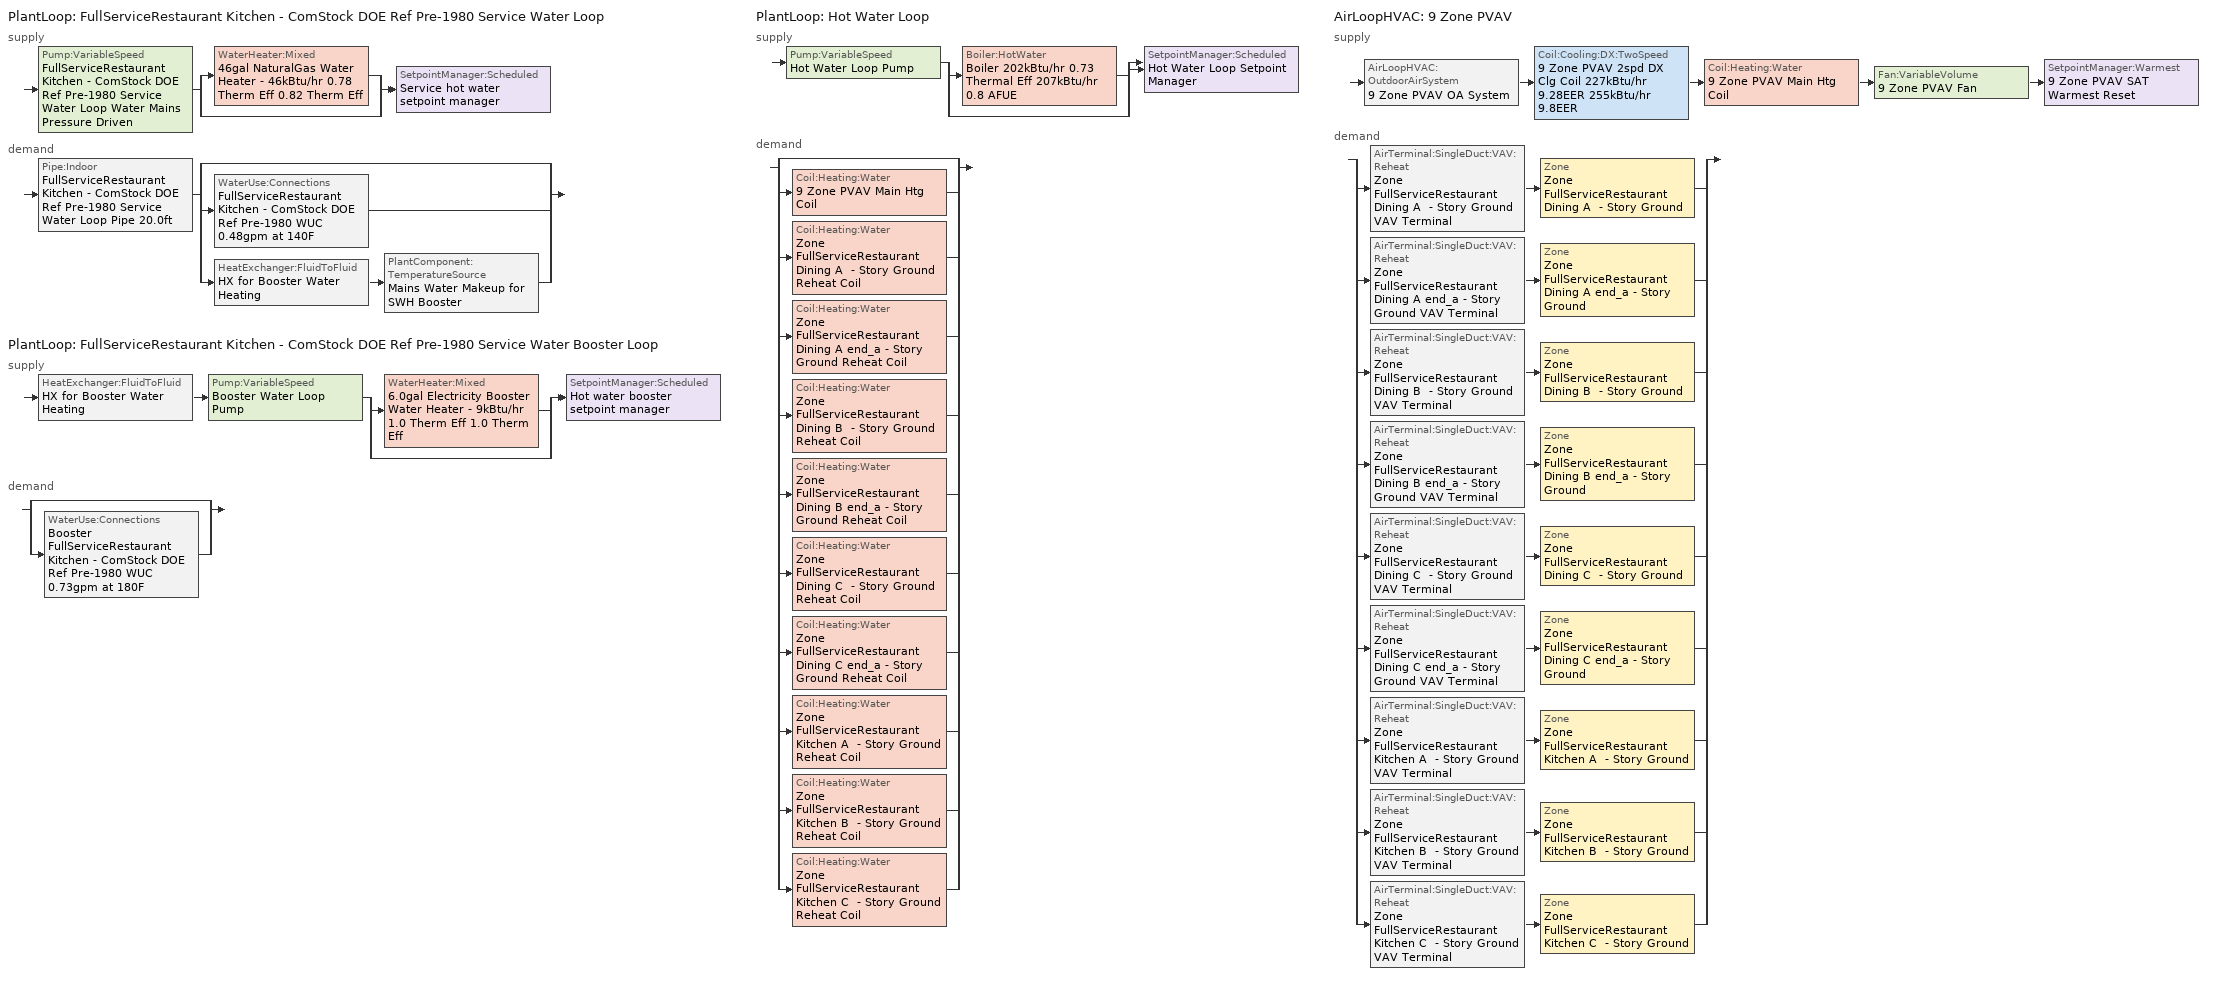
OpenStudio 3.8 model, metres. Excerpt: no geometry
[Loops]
PlantLoop 'FullServiceRestaurant Kitchen - ComStock DOE Ref Pre-1980 Service Water Loop'
 supply: Pump:VariableSpeed 'FullServiceRestaurant Kitchen - ComStock DOE Ref Pre-1980 Service Water Loop Water Mains Pressure Driven' > split
  | WaterHeater:Mixed '46gal NaturalGas Water Heater - 46kBtu/hr 0.78 Therm Eff 0.82 Therm Eff'
  | bypass
  join > SetpointManager:Scheduled 'Service hot water setpoint manager'
 demand: Pipe:Indoor 'FullServiceRestaurant Kitchen - ComStock DOE Ref Pre-1980 Service Water Loop Pipe 20.0ft' > split
  | bypass
  | WaterUse:Connections 'FullServiceRestaurant Kitchen - ComStock DOE Ref Pre-1980 WUC 0.48gpm at 140F'
  | HeatExchanger:FluidToFluid 'HX for Booster Water Heating' > PlantComponent:TemperatureSource 'Mains Water Makeup for SWH Booster'
PlantLoop 'FullServiceRestaurant Kitchen - ComStock DOE Ref Pre-1980 Service Water Booster Loop'
 supply: HeatExchanger:FluidToFluid 'HX for Booster Water Heating' > Pump:VariableSpeed 'Booster Water Loop Pump' > split
  | WaterHeater:Mixed '6.0gal Electricity Booster Water Heater - 9kBtu/hr 1.0 Therm Eff 1.0 Therm Eff'
  | bypass
  join > SetpointManager:Scheduled 'Hot water booster setpoint manager'
 demand: split
  | bypass
  | WaterUse:Connections 'Booster FullServiceRestaurant Kitchen - ComStock DOE Ref Pre-1980 WUC 0.73gpm at 180F'
PlantLoop 'Hot Water Loop'
 supply: Pump:VariableSpeed 'Hot Water Loop Pump' > split
  | Boiler:HotWater 'Boiler 202kBtu/hr 0.73 Thermal Eff 207kBtu/hr 0.8 AFUE'
  | bypass
  join > SetpointManager:Scheduled 'Hot Water Loop Setpoint Manager'
 demand: split
  | bypass
  | Coil:Heating:Water '9 Zone PVAV Main Htg Coil'
  | Coil:Heating:Water 'Zone FullServiceRestaurant Dining A  - Story Ground Reheat Coil'
  | Coil:Heating:Water 'Zone FullServiceRestaurant Dining A end_a - Story Ground Reheat Coil'
  | Coil:Heating:Water 'Zone FullServiceRestaurant Dining B  - Story Ground Reheat Coil'
  | Coil:Heating:Water 'Zone FullServiceRestaurant Dining B end_a - Story Ground Reheat Coil'
  | Coil:Heating:Water 'Zone FullServiceRestaurant Dining C  - Story Ground Reheat Coil'
  | Coil:Heating:Water 'Zone FullServiceRestaurant Dining C end_a - Story Ground Reheat Coil'
  | Coil:Heating:Water 'Zone FullServiceRestaurant Kitchen A  - Story Ground Reheat Coil'
  | Coil:Heating:Water 'Zone FullServiceRestaurant Kitchen B  - Story Ground Reheat Coil'
  | Coil:Heating:Water 'Zone FullServiceRestaurant Kitchen C  - Story Ground Reheat Coil'
AirLoopHVAC '9 Zone PVAV'
 supply: AirLoopHVAC:OutdoorAirSystem '9 Zone PVAV OA System' > Coil:Cooling:DX:TwoSpeed '9 Zone PVAV 2spd DX Clg Coil 227kBtu/hr 9.28EER 255kBtu/hr 9.8EER' > Coil:Heating:Water '9 Zone PVAV Main Htg Coil' > Fan:VariableVolume '9 Zone PVAV Fan' > SetpointManager:Warmest '9 Zone PVAV SAT Warmest Reset'
 demand: split
  | AirTerminal:SingleDuct:VAV:Reheat 'Zone FullServiceRestaurant Dining A  - Story Ground VAV Terminal' > Zone 'Zone FullServiceRestaurant Dining A  - Story Ground'
  | AirTerminal:SingleDuct:VAV:Reheat 'Zone FullServiceRestaurant Dining A end_a - Story Ground VAV Terminal' > Zone 'Zone FullServiceRestaurant Dining A end_a - Story Ground'
  | AirTerminal:SingleDuct:VAV:Reheat 'Zone FullServiceRestaurant Dining B  - Story Ground VAV Terminal' > Zone 'Zone FullServiceRestaurant Dining B  - Story Ground'
  | AirTerminal:SingleDuct:VAV:Reheat 'Zone FullServiceRestaurant Dining B end_a - Story Ground VAV Terminal' > Zone 'Zone FullServiceRestaurant Dining B end_a - Story Ground'
  | AirTerminal:SingleDuct:VAV:Reheat 'Zone FullServiceRestaurant Dining C  - Story Ground VAV Terminal' > Zone 'Zone FullServiceRestaurant Dining C  - Story Ground'
  | AirTerminal:SingleDuct:VAV:Reheat 'Zone FullServiceRestaurant Dining C end_a - Story Ground VAV Terminal' > Zone 'Zone FullServiceRestaurant Dining C end_a - Story Ground'
  | AirTerminal:SingleDuct:VAV:Reheat 'Zone FullServiceRestaurant Kitchen A  - Story Ground VAV Terminal' > Zone 'Zone FullServiceRestaurant Kitchen A  - Story Ground'
  | AirTerminal:SingleDuct:VAV:Reheat 'Zone FullServiceRestaurant Kitchen B  - Story Ground VAV Terminal' > Zone 'Zone FullServiceRestaurant Kitchen B  - Story Ground'
  | AirTerminal:SingleDuct:VAV:Reheat 'Zone FullServiceRestaurant Kitchen C  - Story Ground VAV Terminal' > Zone 'Zone FullServiceRestaurant Kitchen C  - Story Ground'
[SizingPeriod:DesignDay] Barometric Pressure {Pa}=82960; Wind Speed {m/s}=4.1; Wind Direction {deg}=80; Rain Indicator=No; Snow Indicator=No; Day of Month=21; Day Type=SummerDesignDay; Daylight Saving Time Indicator=No; Humidity Condition Type=Wetbulb; Dry-Bulb Temperature Range Modifier Type=DefaultMultipliers; Solar Model Indicator=ASHRAETau
Name | Maximum Dry-Bulb Temperature {C} | Daily Dry-Bulb Temperature Range {deltaC} | Month | Wetbulb or DewPoint at Maximum Dry-Bulb {C} | ASHRAE Clear Sky Optical Depth for Beam Irradiance | ASHRAE Clear Sky Optical Depth for Diffuse Irradiance
Denver Internationa October .4% Condns DB=>MCWB 1 | 28.4 | 14.3 | 10 | 11.7 | 0.273 | 2.642
Denver Internationa September .4% Condns DB=>MCWB 1 | 33.5 | 15.2 | 9 | 14.7 | 0.294 | 2.563
[Construction]
Uninsulated copper pipe 0.75in type L: Copper pipe 0.75in type L
[Material]
Copper pipe 0.75in type L: Roughness=Smooth; Thickness {m}=0.001143; Conductivity {W/m-K}=386; Density {kg/m3}=8906.27; Specific Heat {J/kg-K}=385.1856; Thermal Absorptance=0.9; Solar Absorptance=0.7; Visible Absorptance=0.7
[Sizing:Zone] Zone Cooling Design Supply Air Temperature Input Method=SupplyAirTemperature; Zone Cooling Design Supply Air Temperature {C}=12.7778; Zone Cooling Design Supply Air Temperature Difference {deltaC}=11.11; Zone Heating Design Supply Air Temperature Input Method=SupplyAirTemperature; Zone Heating Design Supply Air Temperature {C}=50; Zone Heating Design Supply Air Temperature Difference {deltaC}=11.11; Zone Cooling Design Supply Air Humidity Ratio {kg-H2O/kg-air}=0.0085; Zone Heating Design Supply Air Humidity Ratio {kg-H2O/kg-air}=0.008; Cooling Design Air Flow Method=DesignDay; Heating Design Air Flow Method=DesignDay; Account for Dedicated Outdoor Air System=No; Dedicated Outdoor Air System Control Strategy=NeutralSupplyAir; Dedicated Outdoor Air Low Setpoint Temperature for Design {C}=autosize; Dedicated Outdoor Air High Setpoint Temperature for Design {C}=autosize; Zone Load Sizing Method=Sensible Load Only No Latent Load; Zone Latent Cooling Design Supply Air Humidity Ratio Input Method=HumidityRatioDifference; Zone Cooling Design Supply Air Humidity Ratio Difference {kgWater/kgDryAir}=0.005; Zone Latent Heating Design Supply Air Humidity Ratio Input Method=HumidityRatioDifference; Zone Humidification Design Supply Air Humidity Ratio Difference {kgWater/kgDryAir}=0.005
Zone FullServiceRestaurant Dining A end_a - Story Ground; Zone FullServiceRestaurant Dining B end_a - Story Ground; Zone FullServiceRestaurant Dining C end_a - Story Ground; Zone FullServiceRestaurant Dining A  - Story Ground; Zone FullServiceRestaurant Dining B  - Story Ground; Zone FullServiceRestaurant Dining C  - Story Ground; Zone FullServiceRestaurant Kitchen A  - Story Ground; Zone FullServiceRestaurant Kitchen B  - Story Ground; Zone FullServiceRestaurant Kitchen C  - Story Ground
[Zone equipment]
Zone FullServiceRestaurant Dining A end_a - Story Ground: Zone FullServiceRestaurant Dining A end_a - Story Ground VAV Terminal
Zone FullServiceRestaurant Dining B end_a - Story Ground: Zone FullServiceRestaurant Dining B end_a - Story Ground VAV Terminal
Zone FullServiceRestaurant Dining C end_a - Story Ground: Zone FullServiceRestaurant Dining C end_a - Story Ground VAV Terminal
Zone FullServiceRestaurant Dining A  - Story Ground: Zone FullServiceRestaurant Kitchen A  - Story Ground Transfer Air Source, Zone FullServiceRestaurant Dining A  - Story Ground VAV Terminal
Zone FullServiceRestaurant Dining B  - Story Ground: Zone FullServiceRestaurant Kitchen B  - Story Ground Transfer Air Source, Zone FullServiceRestaurant Dining B  - Story Ground VAV Terminal
Zone FullServiceRestaurant Dining C  - Story Ground: Zone FullServiceRestaurant Kitchen C  - Story Ground Transfer Air Source, Zone FullServiceRestaurant Dining C  - Story Ground VAV Terminal
Zone FullServiceRestaurant Kitchen A  - Story Ground: Zone FullServiceRestaurant Kitchen A  - Story Ground Exhaust Fan, Zone FullServiceRestaurant Kitchen A  - Story Ground VAV Terminal
Zone FullServiceRestaurant Kitchen B  - Story Ground: Zone FullServiceRestaurant Kitchen B  - Story Ground Exhaust Fan, Zone FullServiceRestaurant Kitchen B  - Story Ground VAV Terminal
Zone FullServiceRestaurant Kitchen C  - Story Ground: Zone FullServiceRestaurant Kitchen C  - Story Ground Exhaust Fan, Zone FullServiceRestaurant Kitchen C  - Story Ground VAV Terminal
[Fan:ZoneExhaust] Availability Schedule=RestaurantSitDown Kitchen_Exhaust_SCH; Fan Total Efficiency=0.0273754; Pressure Rise {Pa}=124.544; System Availability Manager Coupling Mode=Decoupled
Name | Maximum Flow Rate {m3/s} | Flow Fraction Schedule | Balanced Exhaust Fraction Schedule
Zone FullServiceRestaurant Kitchen A  - Story Ground Exhaust Fan; Zone FullServiceRestaurant Kitchen C  - Story Ground Exhaust Fan | 0.104714 | RestaurantSitDown Kitchen_Exhaust_SCH | RestaurantSitDown Kitchen Exhaust Fan Balanced Exhaust Fraction Schedule
Zone FullServiceRestaurant Kitchen A  - Story Ground Transfer Air Source; Zone FullServiceRestaurant Kitchen C  - Story Ground Transfer Air Source | 0.0977721
Zone FullServiceRestaurant Kitchen B  - Story Ground Exhaust Fan | 0.0609421 | RestaurantSitDown Kitchen_Exhaust_SCH | RestaurantSitDown Kitchen Exhaust Fan Balanced Exhaust Fraction Schedule
Zone FullServiceRestaurant Kitchen B  - Story Ground Transfer Air Source | 0.0569023
[WaterUse:Connections] Drain Water Heat Exchanger Type=None; Drain Water Heat Exchanger Destination=Plant
Name | Water Use Equipment Name 1
Booster FullServiceRestaurant Kitchen - ComStock DOE Ref Pre-1980 WUC 0.73gpm at 180F | Booster FullServiceRestaurant Kitchen - ComStock DOE Ref Pre-1980 Service Water Use 0.73gpm at 180F
FullServiceRestaurant Kitchen - ComStock DOE Ref Pre-1980 WUC 0.48gpm at 140F | FullServiceRestaurant Kitchen - ComStock DOE Ref Pre-1980 Service Water Use 0.48gpm at 140F
[WaterUse:Equipment:Definition] Sensible Fraction Schedule=Fraction Sensible - 0.2; Latent Fraction Schedule=Fraction Latent - 0.05
Name | Peak Flow Rate {m3/s} | Target Temperature Schedule
Booster FullServiceRestaurant Kitchen - ComStock DOE Ref Pre-1980 Service Water Use Def 0.73gpm | 4.57508e-05 | Mixed Water At Faucet Temp - 180F
FullServiceRestaurant Kitchen - ComStock DOE Ref Pre-1980 Service Water Use Def 0.48gpm | 3.05005e-05 | Mixed Water At Faucet Temp - 140F
[WaterUse:Equipment] Flow Rate Fraction Schedule=RestaurantSitDown BLDG_SWH_SCH
Name | Water Use Equipment Definition
Booster FullServiceRestaurant Kitchen - ComStock DOE Ref Pre-1980 Service Water Use 0.73gpm at 180F | Booster FullServiceRestaurant Kitchen - ComStock DOE Ref Pre-1980 Service Water Use Def 0.73gpm
FullServiceRestaurant Kitchen - ComStock DOE Ref Pre-1980 Service Water Use 0.48gpm at 140F | FullServiceRestaurant Kitchen - ComStock DOE Ref Pre-1980 Service Water Use Def 0.48gpm
[PlantLoop] Glycol Concentration=0; Load Distribution Scheme=Optimal
Name | Maximum Loop Temperature {C} | Minimum Loop Temperature {C} | Maximum Loop Flow Rate {m3/s} | Plant Loop Volume {m3} | Fluid Type
FullServiceRestaurant Kitchen - ComStock DOE Ref Pre-1980 Service Water Loop | 60 | 10 | 0.000411757 | 0.0494108
FullServiceRestaurant Kitchen - ComStock DOE Ref Pre-1980 Service Water Booster Loop |  |  | 4.57508e-05 | 0.00549009
Hot Water Loop |  | 10 | 0.00151304 | 0.181565 | Water
[Sizing:Plant] Loop Type=Heating; Sizing Option=NonCoincident; Zone Timesteps in Averaging Window=1; Coincident Sizing Factor Mode=None
Name | Design Loop Exit Temperature {C} | Loop Design Temperature Difference {deltaC}
FullServiceRestaurant Kitchen - ComStock DOE Ref Pre-1980 Service Water Loop | 60 | 5
FullServiceRestaurant Kitchen - ComStock DOE Ref Pre-1980 Service Water Booster Loop | 82.2222 | 5
Hot Water Loop | 82.2222 | 11.1111
[SetpointManager:Scheduled] Control Variable=Temperature
Name | Schedule | Setpoint Node or NodeList
Service hot water setpoint manager | Service Water Loop Temp - 140F | FullServiceRestaurant Kitchen - ComStock DOE Ref Pre-1980 Service Water Loop Supply Outlet Node
Hot water booster setpoint manager | Service Water Booster Temp - 180.00000000000006F | FullServiceRestaurant Kitchen - ComStock DOE Ref Pre-1980 Service Water Booster Loop Supply Outlet Node
Hot Water Loop Setpoint Manager | Hot Water Loop Temp - 180F | Hot Water Loop Supply Outlet Node
[Pump:VariableSpeed] Coefficient 1 of the Part Load Performance Curve=0; Coefficient 2 of the Part Load Performance Curve=3.2485; Coefficient 3 of the Part Load Performance Curve=-4.7443; Coefficient 4 of the Part Load Performance Curve=2.5294; Pump Control Type=Intermittent; Skin Loss Radiative Fraction=0.5; Design Power Sizing Method=PowerPerFlowPerPressure; Design Electric Power per Unit Flow Rate {W/(m3/s)}=348701.1; Design Shaft Power per Unit Flow Rate per Unit Head {W-s/m3-Pa}=1.28205; Design Minimum Flow Rate Fraction=0
Name | Rated Flow Rate {m3/s} | Rated Pump Head {Pa} | Rated Power Consumption {W} | Motor Efficiency | Minimum Flow Rate {m3/s}
FullServiceRestaurant Kitchen - ComStock DOE Ref Pre-1980 Service Water Loop Water Mains Pressure Driven | 0.000411757 | 0.001 | 6.17419e-07 | 0.855
Booster Water Loop Pump | 4.57508e-05 | 0 | 0 | 1 | 0
Hot Water Loop Pump | 0.00151304 | 179344 | 406.891 | 0.855
[WaterHeater:Mixed] Deadband Temperature Difference {deltaC}=2; Heater Control Type=Cycle; Off Cycle Parasitic Fuel Consumption Rate {W}=0; Off Cycle Parasitic Heat Fraction to Tank=0; On Cycle Parasitic Fuel Consumption Rate {W}=0; On Cycle Parasitic Heat Fraction to Tank=0; Ambient Temperature Indicator=Schedule; Use Side Effectiveness=1; Source Side Effectiveness=1; Use Side Design Flow Rate {m3/s}=autosize; Source Side Design Flow Rate {m3/s}=autosize; Indirect Water Heating Recovery Time {hr}=1.5; Source Side Flow Control Mode=IndirectHeatPrimarySetpoint
Name | Tank Volume {m3} | Setpoint Temperature Schedule | Maximum Temperature Limit {C} | Heater Maximum Capacity {W} | Heater Fuel Type | Heater Thermal Efficiency | Off Cycle Parasitic Fuel Type | On Cycle Parasitic Fuel Type | Ambient Temperature Schedule | Off Cycle Loss Coefficient to Ambient Temperature {W/K} | On Cycle Loss Coefficient to Ambient Temperature {W/K}
46gal NaturalGas Water Heater - 46kBtu/hr 0.78 Therm Eff 0.82 Therm Eff | 0.172938 | Service Water Loop Temp - 140F | 60 | 13389.1 | NaturalGas | 0.82 | NaturalGas | NaturalGas | Water Heater Ambient Temp Schedule - 70.0f | 5.00171 | 5.00171
6.0gal Electricity Booster Water Heater - 9kBtu/hr 1.0 Therm Eff 1.0 Therm Eff | 0.0227125 | Service Water Booster Temp - 180.00000000000006F | 82.2222 | 2570.7 | Electricity | 1 | Electricity | Electricity | Water Heater Ambient Temp Schedule - 70.0 | 1.05486 | 1.05486
[WaterHeater:Sizing] Design Mode=PeakDraw; Time Storage Can Meet Peak Draw {hr}=0.538503; Time for Tank Recovery {hr}=0; Nominal Tank Volume for Autosizing Plant Connections {m3}=1
46gal NaturalGas Water Heater - 46kBtu/hr 0.78 Therm Eff 0.82 Therm Eff; 6.0gal Electricity Booster Water Heater - 9kBtu/hr 1.0 Therm Eff 1.0 Therm Eff
[Pipe:Indoor]
FullServiceRestaurant Kitchen - ComStock DOE Ref Pre-1980 Service Water Loop Pipe 20.0ft: Construction=Uninsulated copper pipe 0.75in type L; Environment Type=Schedule; Ambient Temperature Schedule=FullServiceRestaurant Kitchen - ComStock DOE Ref Pre-1980 Service Water Loop Piping Air Temp - 70F; Ambient Air Velocity Schedule=FullServiceRestaurant Kitchen - ComStock DOE Ref Pre-1980 Service Water Loop Piping Air Velocity - 0.67mph; Pipe Inside Diameter {m}=0.019939; Pipe Length {m}=6.096
[HeatExchanger:FluidToFluid]
HX for Booster Water Heating: Loop Demand Side Design Flow Rate {m3/s}=4.57508e-05; Loop Supply Side Design Flow Rate {m3/s}=4.57508e-05; Heat Exchange Model Type=Ideal; Heat Exchanger U-Factor Times Area Value {W/K}=55.7532; Control Type=UncontrolledOn; Minimum Temperature Difference to Activate Heat Exchanger {deltaC}=0.01; Heat Transfer Metering End Use Type=LoopToLoop; Component Override Cooling Control Temperature Mode=Loop; Sizing Factor=1; Operation Minimum Temperature Limit {C}=0; Operation Maximum Temperature Limit {C}=100
[PlantComponent:TemperatureSource]
Mains Water Makeup for SWH Booster: Design Volume Flow Rate {m3/s}=0.000411757; Temperature Specification Type=Scheduled; Source Temperature {C}=8; Source Temperature Schedule=Mains Water Temperature
[EnergyManagementSystem:Sensor]
Mains_Water_Temp_Sen: Output Variable or Output Meter Index Key=Environment; Output Variable or Output Meter=Site Mains Water Temperature
[EnergyManagementSystem:Actuator] Actuated Component Type=Schedule:Constant; Actuated Component Control Type=Schedule Value
Name | Actuated Component
Mains_Water_Temp_Act | Mains Water Temperature
sch_fraction_oa_min_ems_9_Zone_PVAV_OA_Controller | FRAC_OA_MIN_ems_9_Zone_PVAV_OA_Controller
sch_fraction_oa_max_ems_9_Zone_PVAV_OA_Controller | FRAC_OA_MAX_ems_9_Zone_PVAV_OA_Controller
[EnergyManagementSystem:Program]
Mains_Water_Prg: SET Mains_Water_Temp_Act = Mains_Water_Temp_Sen
DamperStuckOverride: IF (DayOfYear >= 91) && (DayOfYear < 121); SET sch_fraction_oa_min_ems_9_Zone_PVAV_OA_Controller = 0.0; SET sch_fraction_oa_max_ems_9_Zone_PVAV_OA_Controller = 0.0; ELSE; SET sch_fraction_oa_min_ems_9_Zone_PVAV_OA_Controller = Null; SET sch_fraction_oa_max_ems_9_Zone_PVAV_OA_Controller = Null; ENDIF
[EnergyManagementSystem:ProgramCallingManager]
Mains_Water_Prg_Mgr: BeginTimestepBeforePredictor; Mains_Water_Prg
DamperStuckOverrideCallMngr: AfterPredictorBeforeHVACManagers; DamperStuckOverride
[Refrigeration:WalkIn] Availability Schedule=Always On Discrete; Rated Total Heating Power {W}=0; Rated Circulation Fan Power {W}=0; Lighting Schedule=Always On; Defrost Control Type=TimeSchedule; Temperature Termination Defrost Fraction to Ice=0.7; Insulated Floor U-Value {W/m2-K}=0.207
Name | Rated Coil Cooling Capacity {W} | Operating Temperature {C} | Rated Cooling Source Temperature {C} | Rated Cooling Coil Fan Power {W} | Rated Total Lighting Power {W} | Defrost Type | Defrost Schedule | Defrost Drip-Down Schedule | Defrost Power {W} | Insulated Floor Surface Area {m2} | WalkIn Zone Boundary 1
Full Service Restaurant Cooler | 2256.65 | 2 | -3.88889 | 200 | 100 | OffCycle | Refrigeration Defrost Schedule | Refrigeration Dripdown Schedule | 0 | 9.290304 | Refrigeration Walk In Zone Boundary 1
Full Service Restaurant Freezer | 1670.51 | -23 | -28.3333 | 180 | 80 | Electric | Refrigeration Defrost Schedule 1 | Refrigeration Dripdown Schedule 1 | 2000 | 7.43224 | Refrigeration Walk In Zone Boundary 2
[Refrigeration:WalkIn:ZoneBoundary] Zone=Zone FullServiceRestaurant Kitchen C  - Story Ground; Total Insulated Surface Area Facing Zone {m2}=43.4; Insulated Surface U-Value Facing Zone {W/m2-K}=0.235; Area of Stocking Doors Facing Zone {m2}=2; Height of Stocking Doors Facing Zone {m}=2; Stocking Door Opening Schedule Name Facing Zone=door_wi_sched; Stocking Door Opening Protection Type Facing Zone=None
Refrigeration Walk In Zone Boundary 1; Refrigeration Walk In Zone Boundary 2
[Refrigeration:System] Minimum Condensing Temperature {C}=21; Refrigeration System Working Fluid Type=R404a; Suction Temperature Control Type=ConstantSuctionTemperature
Name | Refrigeration Condenser
Medium Temperature | Refrigeration Condenser Air Cooled 1
Low Temperature | Refrigeration Condenser Air Cooled 2
[Refrigeration:Compressor] Rated Return Gas Temperature {C}=18.3; Rated Subcooling {deltaC}=0
Name | Refrigeration Compressor Power Curve | Refrigeration Compressor Capacity Curve
Refrigeration Compressor 1 | MT_compressor_power_smallandold | MT_compressor_capacity_smallandold
Refrigeration Compressor 2 | LT_compressor_power_smallandold | LT_compressor_capacity_smallandold
[Refrigeration:Condenser:AirCooled] Rated Subcooling Temperature Difference {deltaC}=0; Condenser Fan Speed Control Type=VariableSpeed; Minimum Fan Air Flow Ratio=0
Name | Rated Effective Total Heat Rejection Rate Curve | Rated Fan Power {W}
Refrigeration Condenser Air Cooled 1 | Condenser Heat Rejection Function of Temperature | 96.7135
Refrigeration Condenser Air Cooled 2 | Condenser Heat Rejection Function of Temperature 1 | 71.5931
[Boiler:HotWater]
Boiler 202kBtu/hr 0.73 Thermal Eff 207kBtu/hr 0.8 AFUE: Fuel Type=NaturalGas; Nominal Capacity {W}=69174.5; Nominal Thermal Efficiency=0.8; Efficiency Curve Temperature Evaluation Variable=LeavingBoiler; Normalized Boiler Efficiency Curve=Boiler with No Minimum Turndown; Design Water Flow Rate {m3/s}=0.00151304; Minimum Part Load Ratio=0; Maximum Part Load Ratio=1.2; Optimum Part Load Ratio=1; Water Outlet Upper Temperature Limit {C}=95; Boiler Flow Mode=LeavingSetpointModulated; On Cycle Parasitic Electric Load {W}=0; Off Cycle Parasitic Fuel Load {W}=0; Sizing Factor=1
[AirLoopHVAC]
9 Zone PVAV: Availability Schedule=9 Zone PVAV Occ Sch; Design Supply Air Flow Rate {m3/s}=3.46103; Design Return Air Flow Fraction of Supply Air Flow=1
[Sizing:System]
9 Zone PVAV: Type of Load to Size On=Sensible; Design Outdoor Air Flow Rate {m3/s}=3.46103; Central Heating Maximum System Air Flow Ratio=0.3; Preheat Design Temperature {C}=7.22222; Preheat Design Humidity Ratio {kg-H2O/kg-Air}=0.008; Precool Design Temperature {C}=12.7778; Precool Design Humidity Ratio {kg-H2O/kg-Air}=0.008; Central Cooling Design Supply Air Temperature {C}=12.7778; Central Heating Design Supply Air Temperature {C}=12.7778; Sizing Option=Coincident; 100% Outdoor Air in Cooling=No; 100% Outdoor Air in Heating=No; Central Cooling Design Supply Air Humidity Ratio {kg-H2O/kg-Air}=0.0085; Central Heating Design Supply Air Humidity Ratio {kg-H2O/kg-Air}=0.008; Cooling Design Air Flow Method=DesignDay; Heating Design Air Flow Method=DesignDay; System Outdoor Air Method=ZoneSum; Zone Maximum Outdoor Air Fraction=1; Cooling Supply Air Flow Rate Per Floor Area {m3/s-m2}=0.00996765; Cooling Fraction of Autosized Cooling Supply Air Flow Rate=1; Cooling Supply Air Flow Rate Per Unit Cooling Capacity {m3/s-W}=3.94755e-05; Heating Supply Air Flow Rate Per Floor Area {m3/s-m2}=0.00996765; Heating Fraction of Autosized Heating Supply Air Flow Rate=1; Heating Fraction of Autosized Cooling Supply Air Flow Rate=1; Heating Supply Air Flow Rate Per Unit Heating Capacity {m3/s-W}=3.15882e-05; Cooling Design Capacity Method=CoolingDesignCapacity; Cooling Design Capacity {W}=52785.28; Cooling Design Capacity Per Floor Area {W/m2}=234.7; Fraction of Autosized Cooling Design Capacity=1; Heating Design Capacity Method=HeatingDesignCapacity; Heating Design Capacity {W}=46048.04; Heating Design Capacity Per Floor Area {W/m2}=157; Fraction of Autosized Heating Design Capacity=1; Central Cooling Capacity Control Method=OnOff; Occupant Diversity=1
[Fan:VariableVolume]
9 Zone PVAV Fan: Availability Schedule=Always On Discrete; Fan Total Efficiency=0.6006; Pressure Rise {Pa}=1574.24; Maximum Flow Rate {m3/s}=3.46103; Fan Power Minimum Flow Rate Input Method=Fraction; Fan Power Minimum Flow Fraction=0.25; Fan Power Minimum Air Flow Rate {m3/s}=0; Motor Efficiency=0.924; Motor In Airstream Fraction=1; Fan Power Coefficient 1=0.04076; Fan Power Coefficient 2=0.0881; Fan Power Coefficient 3=-0.0729; Fan Power Coefficient 4=0.9437; Fan Power Coefficient 5=0
[Coil:Heating:Water] Availability Schedule=Always On Discrete; Rated Inlet Water Temperature {C}=82.2222; Rated Outlet Water Temperature {C}=71.1111
Name | U-Factor Times Area Value {W/K} | Maximum Water Flow Rate {m3/s} | Rated Capacity {W} | Rated Inlet Air Temperature {C} | Rated Outlet Air Temperature {C}
9 Zone PVAV Main Htg Coil | 406.103 | 0.000681319 | 31149.1 | 7.22222 | 12.7778
Zone FullServiceRestaurant Dining A  - Story Ground Reheat Coil | 134.32 | 0.000140691 | 6432.24 | 12.7778 | 50
Zone FullServiceRestaurant Dining A end_a - Story Ground Reheat Coil | 72.5937 | 6.8897e-05 | 3149.89 | 12.7778 | 50
Zone FullServiceRestaurant Dining B  - Story Ground Reheat Coil | 49.7965 | 5.58893e-05 | 2555.19 | 12.7778 | 50
Zone FullServiceRestaurant Dining B end_a - Story Ground Reheat Coil | 30.1356 | 3.06118e-05 | 1399.54 | 12.7778 | 50
Zone FullServiceRestaurant Dining C  - Story Ground Reheat Coil | 134.058 | 0.00013976 | 6389.64 | 12.7778 | 50
Zone FullServiceRestaurant Dining C end_a - Story Ground Reheat Coil | 73.0708 | 6.82747e-05 | 3121.44 | 12.7778 | 50
Zone FullServiceRestaurant Kitchen A  - Story Ground Reheat Coil | 91.0955 | 9.30474e-05 | 4254.01 | 12.7778 | 50
Zone FullServiceRestaurant Kitchen B  - Story Ground Reheat Coil | 40.2671 | 4.54855e-05 | 2079.54 | 12.7778 | 50
Zone FullServiceRestaurant Kitchen C  - Story Ground Reheat Coil | 203.213 | 0.000189068 | 8643.96 | 12.7778 | 50
[Controller:WaterCoil] Action=Normal; Controller Convergence Tolerance {deltaC}=0.0001; Minimum Actuated Flow {m3/s}=0
Name | Water Coil | Maximum Actuated Flow {m3/s}
9 Zone PVAV Main Htg Coil Controller | 9 Zone PVAV Main Htg Coil | 0.000681319
Zone FullServiceRestaurant Dining A  - Story Ground Reheat Coil Controller | Zone FullServiceRestaurant Dining A  - Story Ground Reheat Coil
Zone FullServiceRestaurant Dining A end_a - Story Ground Reheat Coil Controller | Zone FullServiceRestaurant Dining A end_a - Story Ground Reheat Coil
Zone FullServiceRestaurant Dining B  - Story Ground Reheat Coil Controller | Zone FullServiceRestaurant Dining B  - Story Ground Reheat Coil
Zone FullServiceRestaurant Dining B end_a - Story Ground Reheat Coil Controller | Zone FullServiceRestaurant Dining B end_a - Story Ground Reheat Coil
Zone FullServiceRestaurant Dining C  - Story Ground Reheat Coil Controller | Zone FullServiceRestaurant Dining C  - Story Ground Reheat Coil
Zone FullServiceRestaurant Dining C end_a - Story Ground Reheat Coil Controller | Zone FullServiceRestaurant Dining C end_a - Story Ground Reheat Coil
Zone FullServiceRestaurant Kitchen A  - Story Ground Reheat Coil Controller | Zone FullServiceRestaurant Kitchen A  - Story Ground Reheat Coil
Zone FullServiceRestaurant Kitchen B  - Story Ground Reheat Coil Controller | Zone FullServiceRestaurant Kitchen B  - Story Ground Reheat Coil
Zone FullServiceRestaurant Kitchen C  - Story Ground Reheat Coil Controller | Zone FullServiceRestaurant Kitchen C  - Story Ground Reheat Coil
[Coil:Cooling:DX:TwoSpeed]
9 Zone PVAV 2spd DX Clg Coil 227kBtu/hr 9.28EER 255kBtu/hr 9.8EER: Availability Schedule=Always On Discrete; Rated High Speed Total Cooling Capacity {W}=66418.4; Rated High Speed Sensible Heat Ratio=0.793139; Rated High Speed COP {W/W}=3.39929; Rated High Speed Air Flow Rate {m3/s}=3.46103; Rated High Speed Evaporator Fan Power Per Volume Flow Rate 2017 {W/(m3/s)}=773.3; Rated High Speed Evaporator Fan Power Per Volume Flow Rate 2023 {W/(m3/s)}=934.4; Unit Internal Static Air Pressure {Pa}=773.3; Total Cooling Capacity Function of Temperature Curve=PSZ-AC_CoolCLennoxStandard10Ton_TGA120S2B_CapFT; Total Cooling Capacity Function of Flow Fraction Curve=AHU-1_CoolCStandard10Ton_CapFF; Energy Input Ratio Function of Temperature Curve=PSZ-AC_CoolCStandard10Ton_EIRFT; Energy Input Ratio Function of Flow Fraction Curve=CoolCLennoxStandard10Ton_TGA120S2B_EIRFFF; Part Load Fraction Correlation Curve=PSZ-AC_CoolCLennoxStandard10Ton_TGA120S2B_PLR; Rated Low Speed Total Cooling Capacity {W}=22137.2; Rated Low Speed Sensible Heat Ratio=0.793139; Rated Low Speed COP {W/W}=3.39929; Rated Low Speed Air Flow Rate {m3/s}=1.15356; Rated Low Speed Evaporator Fan Power Per Volume Flow Rate 2017 {W/(m3/s)}=773.3; Rated Low Speed Evaporator Fan Power Per Volume Flow Rate 2023 {W/(m3/s)}=934.4; Low Speed Total Cooling Capacity Function of Temperature Curve=PSZ-AC_CoolCLennoxStandard10Ton_TGA120S2B_CapFT; Low Speed Energy Input Ratio Function of Temperature Curve=PSZ-AC_CoolCStandard10Ton_EIRFT; Condenser Type=AirCooled; Minimum Outdoor Dry-Bulb Temperature for Compressor Operation {C}=-25; High Speed Evaporative Condenser Effectiveness=0.9; High Speed Evaporative Condenser Air Flow Rate {m3/s}=Autosize; High Speed Evaporative Condenser Pump Rated Power Consumption {W}=Autosize; Low Speed Evaporative Condenser Effectiveness=0.9; Low Speed Evaporative Condenser Air Flow Rate {m3/s}=Autosize; Low Speed Evaporative Condenser Pump Rated Power Consumption {W}=Autosize; Basin Heater Capacity {W/K}=0; Basin Heater Setpoint Temperature {C}=2
[Controller:OutdoorAir]
9 Zone PVAV OA Controller: Minimum Outdoor Air Flow Rate {m3/s}=0; Maximum Outdoor Air Flow Rate {m3/s}=3.46103; Economizer Control Type=DifferentialDryBulb; Economizer Control Action Type=ModulateFlow; Lockout Type=LockoutWithHeating; Minimum Limit Type=FixedMinimum; Minimum Outdoor Air Schedule=9 Zone PVAV_night_ventcycle_schedule; Minimum Fraction of Outdoor Air Schedule=FRAC_OA_MIN_ems_9_Zone_PVAV_OA_Controller; Maximum Fraction of Outdoor Air Schedule=FRAC_OA_MAX_ems_9_Zone_PVAV_OA_Controller; Controller Mechanical Ventilation=9 Zone PVAV Mechanical Ventilation Controller; High Humidity Control=No; Heat Recovery Bypass Control Type=BypassWhenWithinEconomizerLimits; Economizer Operation Staging=InterlockedWithMechanicalCooling
[Controller:MechanicalVentilation]
9 Zone PVAV Mechanical Ventilation Controller: Availability Schedule=Always On Discrete; System Outdoor Air Method=Standard62.1VentilationRateProcedureWithLimit
[AirLoopHVAC:OutdoorAirSystem]
9 Zone PVAV OA System: Controller=9 Zone PVAV OA Controller
[AvailabilityManager:NightCycle]
Availability Manager Night Cycle 1: Applicability Schedule=Always On Discrete; Control Type=CycleOnAny; Thermostat Tolerance {deltaC}=1; Cycling Run Time {s}=1800
[AirTerminal:SingleDuct:VAV:Reheat] Availability Schedule=Always On Discrete; Zone Minimum Air Flow Input Method=Constant; Constant Minimum Air Flow Fraction=0.3; Minimum Hot Water or Steam Flow Rate {m3/s}=0; Convergence Tolerance=0.001; Damper Heating Action=ReverseWithLimits; Maximum Flow Fraction During Reheat=0.5; Maximum Reheat Air Temperature {C}=50; Control For Outdoor Air=No
Name | Maximum Air Flow Rate {m3/s} | Fixed Minimum Air Flow Rate {m3/s} | Reheat Coil | Maximum Hot Water or Steam Flow Rate {m3/s} | Maximum Flow per Zone Floor Area During Reheat {m3/s-m2}
Zone FullServiceRestaurant Dining A  - Story Ground VAV Terminal | 0.768904 | 0.230671 | Zone FullServiceRestaurant Dining A  - Story Ground Reheat Coil | 0.000140691 | 0.00667528
Zone FullServiceRestaurant Dining A end_a - Story Ground VAV Terminal | 0.292001 | 0.0876003 | Zone FullServiceRestaurant Dining A end_a - Story Ground Reheat Coil | 6.8897e-05 | 0.00698461
Zone FullServiceRestaurant Dining B  - Story Ground VAV Terminal | 0.404545 | 0.121364 | Zone FullServiceRestaurant Dining B  - Story Ground Reheat Coil | 5.58893e-05 | 0.00603461
Zone FullServiceRestaurant Dining B end_a - Story Ground VAV Terminal | 0.152551 | 0.0457653 | Zone FullServiceRestaurant Dining B end_a - Story Ground Reheat Coil | 3.06118e-05 | 0.00626985
Zone FullServiceRestaurant Dining C  - Story Ground VAV Terminal | 0.752413 | 0.225724 | Zone FullServiceRestaurant Dining C  - Story Ground Reheat Coil | 0.00013976 | 0.00653211
Zone FullServiceRestaurant Dining C end_a - Story Ground VAV Terminal | 0.280498 | 0.0841494 | Zone FullServiceRestaurant Dining C end_a - Story Ground Reheat Coil | 6.82747e-05 | 0.00670945
Zone FullServiceRestaurant Kitchen A  - Story Ground VAV Terminal | 0.470932 | 0.14128 | Zone FullServiceRestaurant Kitchen A  - Story Ground Reheat Coil | 9.30474e-05 | 0.00799627
Zone FullServiceRestaurant Kitchen B  - Story Ground VAV Terminal | 0.340597 | 0.102179 | Zone FullServiceRestaurant Kitchen B  - Story Ground Reheat Coil | 4.54855e-05 | 0.00993701
Zone FullServiceRestaurant Kitchen C  - Story Ground VAV Terminal | 0.231145 | 0.0693436 | Zone FullServiceRestaurant Kitchen C  - Story Ground Reheat Coil | 0.000189068 | 0.00392477
[SetpointManager:Warmest]
9 Zone PVAV SAT Warmest Reset: Control Variable=Temperature; Minimum Setpoint Temperature {C}=12.7778; Maximum Setpoint Temperature {C}=15.5556; Strategy=MaximumTemperature; Setpoint Node or NodeList=9 Zone PVAV Supply Outlet Node
[Schedule:Ruleset]
Name | Default Day Schedule | Summer Design Day Schedule | Winter Design Day Schedule
RestaurantSitDown Kitchen_Exhaust_SCH | RestaurantSitDown Kitchen_Exhaust_SCH Default | RestaurantSitDown Kitchen_Exhaust_SCH Summer Design Day | RestaurantSitDown Kitchen_Exhaust_SCH Winter Design Day
RestaurantSitDown Kitchen Exhaust Fan Balanced Exhaust Fraction Schedule | RestaurantSitDown Kitchen Exhaust Fan Balanced Exhaust Fraction Schedule Default | RestaurantSitDown Kitchen Exhaust Fan Balanced Exhaust Fraction Schedule Summer Design Day | RestaurantSitDown Kitchen Exhaust Fan Balanced Exhaust Fraction Schedule Winter Design Day
RestaurantSitDown BLDG_SWH_SCH | RestaurantSitDown BLDG_SWH_SCH Default | RestaurantSitDown BLDG_SWH_SCH Summer Design Day | RestaurantSitDown BLDG_SWH_SCH Winter Design Day
Fraction Sensible - 0.2 | Fraction Sensible - 0.2 Default
Fraction Latent - 0.05 | Fraction Latent - 0.05 Default
Mixed Water At Faucet Temp - 180F | Mixed Water At Faucet Temp - 180F Default
Mixed Water At Faucet Temp - 140F | Mixed Water At Faucet Temp - 140F Default
Service Water Loop Temp - 140F | Service Water Loop Temp - 140F Default
Water Heater Ambient Temp Schedule - 70.0f | Water Heater Ambient Temp Schedule - 70.0f Default
FullServiceRestaurant Kitchen - ComStock DOE Ref Pre-1980 Service Water Loop Piping Air Temp - 70F | FullServiceRestaurant Kitchen - ComStock DOE Ref Pre-1980 Service Water Loop Piping Air Temp - 70F Default
FullServiceRestaurant Kitchen - ComStock DOE Ref Pre-1980 Service Water Loop Piping Air Velocity - 0.67mph | FullServiceRestaurant Kitchen - ComStock DOE Ref Pre-1980 Service Water Loop Piping Air Velocity - 0.67mph Default
Service Water Booster Temp - 180.00000000000006F | Service Water Booster Temp - 180.00000000000006F Default
Water Heater Ambient Temp Schedule - 70.0 | Water Heater Ambient Temp Schedule - 70.0 Default
Always On | Always On Default
door_wi_sched | door_wi_sched Default
Refrigeration Defrost Schedule | Refrigeration Defrost Schedule Default - Full Service Restaurant Cooler
Refrigeration Dripdown Schedule | Refrigeration Dripdown Schedule Default - Full Service Restaurant Cooler
Refrigeration Defrost Schedule 1 | Refrigeration Defrost Schedule Default - Full Service Restaurant Freezer
Refrigeration Dripdown Schedule 1 | Refrigeration Dripdown Schedule Default - Full Service Restaurant Freezer
Hot Water Loop Temp - 180F | Hot Water Loop Temp - 180F Default
9 Zone PVAV Occ Sch | 9 Zone PVAV Occ Sch Default | 9 Zone PVAV Occ Sch Summer Design Day | 9 Zone PVAV Occ Sch Winter Design Day
[Schedule:Day]
RestaurantSitDown Kitchen_Exhaust_SCH Default: Average, 9, 45, 0, 22, 45, 1, 24, 0, 0
RestaurantSitDown Kitchen_Exhaust_SCH Winter Design Day; RestaurantSitDown Kitchen_Exhaust_SCH Summer Design Day: 5, 0, 0, 24, 0, 1
RestaurantSitDown Kitchen_Exhaust_SCH Default|WntrDsn|SmrDsn|Sun|Wkdy Day; autogen Schedule Rule 11 1_day_sch: Average, 5, 0, 0, 24, 0, 1
RestaurantSitDown Kitchen Exhaust Fan Balanced Exhaust Fraction Schedule Default: Average, 9, 45, 0, 23, 45, 0.93371, 24, 0, 0
RestaurantSitDown Kitchen Exhaust Fan Balanced Exhaust Fraction Schedule Winter Design Day; RestaurantSitDown Kitchen Exhaust Fan Balanced Exhaust Fraction Schedule Summer Design Day: 1, 0, 0.93371, 5, 0, 0, 24, 0, 0.93371
RestaurantSitDown Kitchen Exhaust Fan Balanced Exhaust Fraction Schedule Default|WntrDsn|SmrDsn|Sun|Wkdy Day; autogen Schedule Rule 12 1_day_sch: Average, 1, 0, 0.93371, 5, 0, 0, 24, 0, 0.93371
RestaurantSitDown BLDG_SWH_SCH Default: Average, 0, 15, 0, 8, 45, 0, 9, 0, 0.009375, 9, 15, 0.01875, 9, 30, 0.028125, 9, 45, 0.0375, 10, 0, 0.046875, 10, 15, 0.05625, 10, 30, 0.065625, 10, 45, 0.075, 11, 0, 0.084375, 11, 15, 0.09375, 11, 30, 0.103125, 11, 45, 0.1125, 12, 0, 0.121875, 12, 15, 0.13125, 12, 30, 0.140625, 12, 45, 0.15, 13, 45, 0.15, 14, 0, 0.208333, 14, 15, 0.266667, 14, 30, 0.325, 14, 45, 0.383333, 15, 0, 0.441667, 15, 15, 0.5, 15, 30, 0.383333, 15, 45, 0.366667, 16, 0, 0.35, 16, 15, 0.333333, 16, 30, 0.316667, 16, 45, 0.3, 18, 15, 0.3, 18, 30, 0.325, 18, 45, 0.35, 19, 0, 0.375, 19, 15, 0.4, 19, 30, 0.425, 19, 45, 0.45, 20, 0, 0.475, 20, 15, 0.5, 20, 30, 0.475, 20, 45, 0.45, 21, 0, 0.425, 21, 15, 0.4, 21, 30, 0.35, 21, 45, 0.3, 22, 0, 0.25, 22, 15, 0.2, 22, 30, 0.2125, 22, 45, 0.225, 23, 0, 0.2375, 23, 15, 0.25, 23, 30, 0.1875, 23, 45, 0.125, 24, 0, 0.0625
RestaurantSitDown BLDG_SWH_SCH Summer Design Day: 1, 0, 0.2, 6, 0, 0, 7, 0, 0.15, 8, 0, 0.6, 9, 0, 0.55, 10, 0, 0.45, 11, 0, 0.4, 12, 0, 0.45, 13, 0, 0.4, 14, 0, 0.35, 17, 0, 0.3, 18, 0, 0.4, 19, 0, 0.55, 20, 0, 0.6, 21, 0, 0.5, 22, 0, 0.55, 23, 0, 0.45, 24, 0, 0.25
RestaurantSitDown BLDG_SWH_SCH SmrDsn|Wkdy Day: Average, 4, 30, 0, 4, 45, 0.0375, 5, 0, 0.075, 5, 15, 0.1125, 5, 30, 0.15, 5, 45, 0.2625, 6, 0, 0.375, 6, 15, 0.4875, 6, 30, 0.6, 6, 45, 0.5875, 7, 0, 0.575, 7, 15, 0.5625, 7, 30, 0.55, 7, 45, 0.525, 8, 0, 0.5, 8, 15, 0.475, 8, 30, 0.45, 8, 45, 0.4375, 9, 0, 0.425, 9, 15, 0.4125, 9, 30, 0.4, 9, 45, 0.433333, 9, 52, 0.45, 10, 7, 0.4375, 10, 22, 0.425, 10, 37, 0.4125, 10, 52, 0.4, 11, 7, 0.3875, 11, 22, 0.375, 11, 37, 0.3625, 11, 52, 0.35, 12, 7, 0.3375, 12, 22, 0.325, 12, 37, 0.3125, 12, 52, 0.3, 14, 52, 0.3, 15, 7, 0.325, 15, 22, 0.35, 15, 37, 0.375, 15, 52, 0.4, 16, 7, 0.4375, 16, 22, 0.475, 16, 37, 0.5125, 16, 52, 0.55, 17, 7, 0.5625, 17, 22, 0.575, 17, 37, 0.5875, 17, 52, 0.6, 18, 7, 0.533333, 18, 15, 0.5, 18, 30, 0.5125, 18, 45, 0.525, 19, 0, 0.5375, 19, 15, 0.55, 19, 30, 0.525, 19, 45, 0.5, 20, 0, 0.475, 20, 15, 0.45, 20, 30, 0.4, 20, 45, 0.35, 21, 0, 0.3, 21, 15, 0.25, 21, 30, 0.2375, 21, 45, 0.225, 22, 0, 0.2125, 22, 15, 0.2, 22, 30, 0.15, 22, 45, 0.1, 23, 0, 0.05, 23, 15, 0, 24, 0, 0
RestaurantSitDown BLDG_SWH_SCH Winter Design Day: 1, 0, 0.2, 6, 0, 0, 9, 0, 0.15, 10, 0, 0.5, 11, 0, 0.45, 13, 0, 0.5, 14, 0, 0.45, 16, 0, 0.4, 17, 0, 0.35, 18, 0, 0.4, 20, 0, 0.55, 21, 0, 0.5, 22, 0, 0.55, 23, 0, 0.4, 24, 0, 0.3
RestaurantSitDown BLDG_SWH_SCH WntrDsn|Sat Day: Average, 0, 15, 0, 9, 15, 0, 9, 30, 0.0125, 9, 45, 0.025, 10, 0, 0.0375, 10, 15, 0.05, 10, 30, 0.0625, 10, 45, 0.075, 11, 0, 0.0875, 11, 15, 0.1, 11, 30, 0.1125, 11, 45, 0.125, 12, 0, 0.1375, 12, 15, 0.15, 12, 30, 0.2375, 12, 45, 0.325, 13, 0, 0.4125, 13, 15, 0.5, 14, 15, 0.5, 14, 30, 0.4875, 14, 45, 0.475, 15, 0, 0.4625, 15, 15, 0.45, 15, 30, 0.4375, 15, 45, 0.425, 16, 0, 0.4125, 16, 15, 0.4, 17, 15, 0.4, 17, 30, 0.3875, 17, 45, 0.375, 18, 0, 0.3625, 18, 15, 0.35, 18, 30, 0.3875, 18, 45, 0.425, 19, 0, 0.4625, 19, 15, 0.5, 19, 30, 0.5125, 19, 45, 0.525, 20, 0, 0.5375, 20, 15, 0.55, 20, 30, 0.5125, 20, 45, 0.475, 21, 0, 0.4375, 21, 15, 0.4, 21, 30, 0.375, 21, 45, 0.35, 22, 0, 0.325, 22, 15, 0.3, 22, 30, 0.275, 22, 45, 0.25, 23, 0, 0.225, 23, 15, 0.2, 23, 30, 0.15, 23, 45, 0.1, 24, 0, 0.05
Fraction Sensible - 0.2 Default: 24, 0, 0.2
Fraction Latent - 0.05 Default: 24, 0, 0.05
Mixed Water At Faucet Temp - 180F Default; Service Water Booster Temp - 180.00000000000006F Default; Hot Water Loop Temp - 180F Default: 24, 0, 82.2222
Mixed Water At Faucet Temp - 140F Default; Service Water Loop Temp - 140F Default: 24, 0, 60
Water Heater Ambient Temp Schedule - 70.0f Default; FullServiceRestaurant Kitchen - ComStock DOE Ref Pre-1980 Service Water Loop Piping Air Temp - 70F Default; Water Heater Ambient Temp Schedule - 70.0 Default: 24, 0, 21.1111
FullServiceRestaurant Kitchen - ComStock DOE Ref Pre-1980 Service Water Loop Piping Air Velocity - 0.67mph Default: 24, 0, 0.3
Always On Default; 9 Zone PVAV Occ Sch Winter Design Day; 9 Zone PVAV Occ Sch Summer Design Day: 24, 0, 1
door_wi_sched Default: 6, 0, 0, 22, 0, 0.0625, 24, 0, 0
Refrigeration Defrost Schedule Default - Full Service Restaurant Cooler; Refrigeration Dripdown Schedule Default - Full Service Restaurant Cooler: 0, 59, 0, 24, 0, 0
Refrigeration Defrost Schedule Default - Full Service Restaurant Freezer; Refrigeration Dripdown Schedule Default - Full Service Restaurant Freezer: 0, 45, 0, 24, 0, 0
9 Zone PVAV Occ Sch Default: 5, 30, 0, 21, 30, 1, 24, 0, 0
9 Zone PVAV Occ Sch Saturday: 11, 15, 0, 22, 45, 1, 24, 0, 0
9 Zone PVAV Occ Sch Sunday: 11, 15, 0, 22, 30, 1, 24, 0, 0
[Schedule:Rule]
Schedule Rule 11: Schedule Ruleset=RestaurantSitDown Kitchen_Exhaust_SCH; Rule Order=0; Day Schedule=RestaurantSitDown Kitchen_Exhaust_SCH Default|WntrDsn|SmrDsn|Sun|Wkdy Day; Apply Sunday=Yes; Apply Monday=Yes; Apply Tuesday=Yes; Apply Wednesday=Yes; Apply Thursday=Yes; Apply Friday=Yes; Date Specification Type=DateRange; Start Month=1; Start Day=1; End Month=12; End Day=31
Schedule Rule 12: Schedule Ruleset=RestaurantSitDown Kitchen Exhaust Fan Balanced Exhaust Fraction Schedule; Rule Order=0; Day Schedule=RestaurantSitDown Kitchen Exhaust Fan Balanced Exhaust Fraction Schedule Default|WntrDsn|SmrDsn|Sun|Wkdy Day; Apply Sunday=Yes; Apply Monday=Yes; Apply Tuesday=Yes; Apply Wednesday=Yes; Apply Thursday=Yes; Apply Friday=Yes; Date Specification Type=DateRange; Start Month=1; Start Day=1; End Month=12; End Day=31
Schedule Rule 13: Schedule Ruleset=RestaurantSitDown BLDG_SWH_SCH; Rule Order=1; Day Schedule=RestaurantSitDown BLDG_SWH_SCH SmrDsn|Wkdy Day; Apply Monday=Yes; Apply Tuesday=Yes; Apply Wednesday=Yes; Apply Thursday=Yes; Apply Friday=Yes; Date Specification Type=DateRange; Start Month=1; Start Day=1; End Month=12; End Day=31
Schedule Rule 14: Schedule Ruleset=RestaurantSitDown BLDG_SWH_SCH; Rule Order=0; Day Schedule=RestaurantSitDown BLDG_SWH_SCH WntrDsn|Sat Day; Date Specification Type=DateRange; Start Month=1; Start Day=1; End Month=12; End Day=31; Apply Saturday=Yes
autogen Schedule Rule 12 1: Schedule Ruleset=RestaurantSitDown Kitchen Exhaust Fan Balanced Exhaust Fraction Schedule; Rule Order=1; Day Schedule=autogen Schedule Rule 12 1_day_sch; Apply Sunday=Yes; Apply Monday=Yes; Apply Tuesday=Yes; Apply Wednesday=Yes; Apply Thursday=Yes; Apply Friday=Yes; Date Specification Type=SpecificDates; Apply Saturday=Yes; Specific Month 1=1; Specific Day 1=7; Specific Month 2=1; Specific Day 2=14; Specific Month 3=1; Specific Day 3=21; Specific Month 4=1; Specific Day 4=28; Specific Month 5=2; Specific Day 5=4; Specific Month 6=2; Specific Day 6=11; Specific Month 7=2; Specific Day 7=18; Specific Month 8=2; Specific Day 8=25; Specific Month 9=3; Specific Day 9=4; Specific Month 10=3; Specific Day 10=11; Specific Month 11=3; Specific Day 11=18; Specific Month 12=3; Specific Day 12=25; Specific Month 13=4; Specific Day 13=1; Specific Month 14=4; Specific Day 14=8; Specific Month 15=4; Specific Day 15=15; Specific Month 16=4; Specific Day 16=22; Specific Month 17=4; Specific Day 17=29; Specific Month 18=5; Specific Day 18=6; Specific Month 19=5; Specific Day 19=13; Specific Month 20=5; Specific Day 20=20; Specific Month 21=5; Specific Day 21=27; Specific Month 22=6; Specific Day 22=3; Specific Month 23=6; Specific Day 23=10; Specific Month 24=6; Specific Day 24=17; Specific Month 25=6; Specific Day 25=24; Specific Month 26=7; Specific Day 26=1; Specific Month 27=7; Specific Day 27=8; Specific Month 28=7; Specific Day 28=15; Specific Month 29=7; Specific Day 29=22; Specific Month 30=7; Specific Day 30=29; Specific Month 31=8; Specific Day 31=5; Specific Month 32=8; Specific Day 32=12; Specific Month 33=8; Specific Day 33=19; Specific Month 34=8; Specific Day 34=26; Specific Month 35=9; Specific Day 35=2; Specific Month 36=9; Specific Day 36=9; Specific Month 37=9; Specific Day 37=16; Specific Month 38=9; Specific Day 38=23; Specific Month 39=9; Specific Day 39=30; Specific Month 40=10; Specific Day 40=7; Specific Month 41=10; Specific Day 41=14; Specific Month 42=10; Specific Day 42=21; Specific Month 43=10; Specific Day 43=28; Specific Month 44=11; Specific Day 44=4; Specific Month 45=11; Specific Day 45=11; Specific Month 46=11; Specific Day 46=18; Specific Month 47=11; Specific Day 47=25; Specific Month 48=12; Specific Day 48=2; Specific Month 49=12; Specific Day 49=9; Specific Month 50=12; Specific Day 50=16; Specific Month 51=12; Specific Day 51=23; Specific Month 52=12; Specific Day 52=30
autogen Schedule Rule 11 1: Schedule Ruleset=RestaurantSitDown Kitchen_Exhaust_SCH; Rule Order=1; Day Schedule=autogen Schedule Rule 11 1_day_sch; Apply Sunday=Yes; Apply Monday=Yes; Apply Tuesday=Yes; Apply Wednesday=Yes; Apply Thursday=Yes; Apply Friday=Yes; Date Specification Type=SpecificDates; Apply Saturday=Yes; Specific Month 1=1; Specific Day 1=7; Specific Month 2=1; Specific Day 2=14; Specific Month 3=1; Specific Day 3=21; Specific Month 4=1; Specific Day 4=28; Specific Month 5=2; Specific Day 5=4; Specific Month 6=2; Specific Day 6=11; Specific Month 7=2; Specific Day 7=18; Specific Month 8=2; Specific Day 8=25; Specific Month 9=3; Specific Day 9=4; Specific Month 10=3; Specific Day 10=11; Specific Month 11=3; Specific Day 11=18; Specific Month 12=3; Specific Day 12=25; Specific Month 13=4; Specific Day 13=1; Specific Month 14=4; Specific Day 14=8; Specific Month 15=4; Specific Day 15=15; Specific Month 16=4; Specific Day 16=22; Specific Month 17=4; Specific Day 17=29; Specific Month 18=5; Specific Day 18=6; Specific Month 19=5; Specific Day 19=13; Specific Month 20=5; Specific Day 20=20; Specific Month 21=5; Specific Day 21=27; Specific Month 22=6; Specific Day 22=3; Specific Month 23=6; Specific Day 23=10; Specific Month 24=6; Specific Day 24=17; Specific Month 25=6; Specific Day 25=24; Specific Month 26=7; Specific Day 26=1; Specific Month 27=7; Specific Day 27=8; Specific Month 28=7; Specific Day 28=15; Specific Month 29=7; Specific Day 29=22; Specific Month 30=7; Specific Day 30=29; Specific Month 31=8; Specific Day 31=5; Specific Month 32=8; Specific Day 32=12; Specific Month 33=8; Specific Day 33=19; Specific Month 34=8; Specific Day 34=26; Specific Month 35=9; Specific Day 35=2; Specific Month 36=9; Specific Day 36=9; Specific Month 37=9; Specific Day 37=16; Specific Month 38=9; Specific Day 38=23; Specific Month 39=9; Specific Day 39=30; Specific Month 40=10; Specific Day 40=7; Specific Month 41=10; Specific Day 41=14; Specific Month 42=10; Specific Day 42=21; Specific Month 43=10; Specific Day 43=28; Specific Month 44=11; Specific Day 44=4; Specific Month 45=11; Specific Day 45=11; Specific Month 46=11; Specific Day 46=18; Specific Month 47=11; Specific Day 47=25; Specific Month 48=12; Specific Day 48=2; Specific Month 49=12; Specific Day 49=9; Specific Month 50=12; Specific Day 50=16; Specific Month 51=12; Specific Day 51=23; Specific Month 52=12; Specific Day 52=30
9 Zone PVAV Occ Sch Saturday Rule: Schedule Ruleset=9 Zone PVAV Occ Sch; Rule Order=1; Day Schedule=9 Zone PVAV Occ Sch Saturday; Date Specification Type=DateRange; Start Month=1; Start Day=1; End Month=12; End Day=31; Apply Saturday=Yes
9 Zone PVAV Occ Sch Sunday Rule: Schedule Ruleset=9 Zone PVAV Occ Sch; Rule Order=0; Day Schedule=9 Zone PVAV Occ Sch Sunday; Apply Sunday=Yes; Date Specification Type=DateRange; Start Month=1; Start Day=1; End Month=12; End Day=31
[Schedule:Constant]
Name | Value
Always On Discrete; 9 Zone PVAV_night_ventcycle_schedule; FRAC_OA_MAX_ems_9_Zone_PVAV_OA_Controller | 1
Mains Water Temperature | 10
FRAC_OA_MIN_ems_9_Zone_PVAV_OA_Controller | 0
[Curve:Bicubic] Minimum Value of y=10; Maximum Value of y=48.9
Name | Coefficient1 Constant | Coefficient2 x | Coefficient3 x**2 | Coefficient4 y | Coefficient5 y**2 | Coefficient6 x*y | Coefficient7 x**3 | Coefficient8 y**3 | Coefficient9 x**2*y | Coefficient10 x*y**2 | Minimum Value of x | Maximum Value of x
MT_compressor_power_smallandold | 483.6 | -53.2 | -1.384 | 56.19 | 0.003688 | 1.439 | -0.008268 | -0.00281 | 0.007222 | 0.006025 | -17.8 | 4.4
MT_compressor_capacity_smallandold | 15000 | 541.8 | 7.285 | -118 | -0.3645 | -3.05 | 0.0344 | 0.00225 | -0.03927 | -0.007307 | -17.8 | 4.4
LT_compressor_power_smallandold | 4018 | 95 | 1.507 | 5.705 | 1.247 | -1.381 | 0.01277 | -0.007518 | -0.02424 | 0.02917 | -40 | -17.8
LT_compressor_capacity_smallandold | 23500 | 816.7 | 10.7 | -28.24 | 0.1131 | -0.4553 | 0.05604 | -0.00412 | -0.006728 | 0.006782 | -40 | -17.8
[Curve:Linear] Coefficient1 Constant=0; Coefficient2 x=22000; Minimum Value of x=-50; Maximum Value of x=50
Condenser Heat Rejection Function of Temperature; Condenser Heat Rejection Function of Temperature 1
[Curve:Biquadratic] Minimum Value of x=17; Maximum Value of x=22; Minimum Value of y=29; Maximum Value of y=46
Name | Coefficient1 Constant | Coefficient2 x | Coefficient3 x**2 | Coefficient4 y | Coefficient5 y**2 | Coefficient6 x*y
PSZ-AC_CoolCLennoxStandard10Ton_TGA120S2B_CapFT | 0.42415 | 0.04426 | -0.00042 | 0.00333 | -8e-05 | -0.00021
PSZ-AC_CoolCStandard10Ton_EIRFT | 1.23649 | -0.02431 | 0.00057 | -0.01434 | 0.00063 | -0.00038
[Curve:Cubic]
Boiler with No Minimum Turndown: Coefficient1 Constant=0.7463; Coefficient2 x=1.3196; Coefficient3 x**2=-2.2154; Coefficient4 x**3=1.1674; Minimum Value of x=0; Maximum Value of x=1.3
[Curve:Quadratic]
Name | Coefficient1 Constant | Coefficient2 x | Coefficient3 x**2 | Minimum Value of x | Maximum Value of x
AHU-1_CoolCStandard10Ton_CapFF | 0.77136 | 0.34053 | -0.11088 | 0.75918 | 1.13877
CoolCLennoxStandard10Ton_TGA120S2B_EIRFFF | 1.2055 | -0.32953 | 0.12308 | 0.75918 | 1.13877
PSZ-AC_CoolCLennoxStandard10Ton_TGA120S2B_PLR | 0.771 | 0.229 | 0 | 0 | 1
